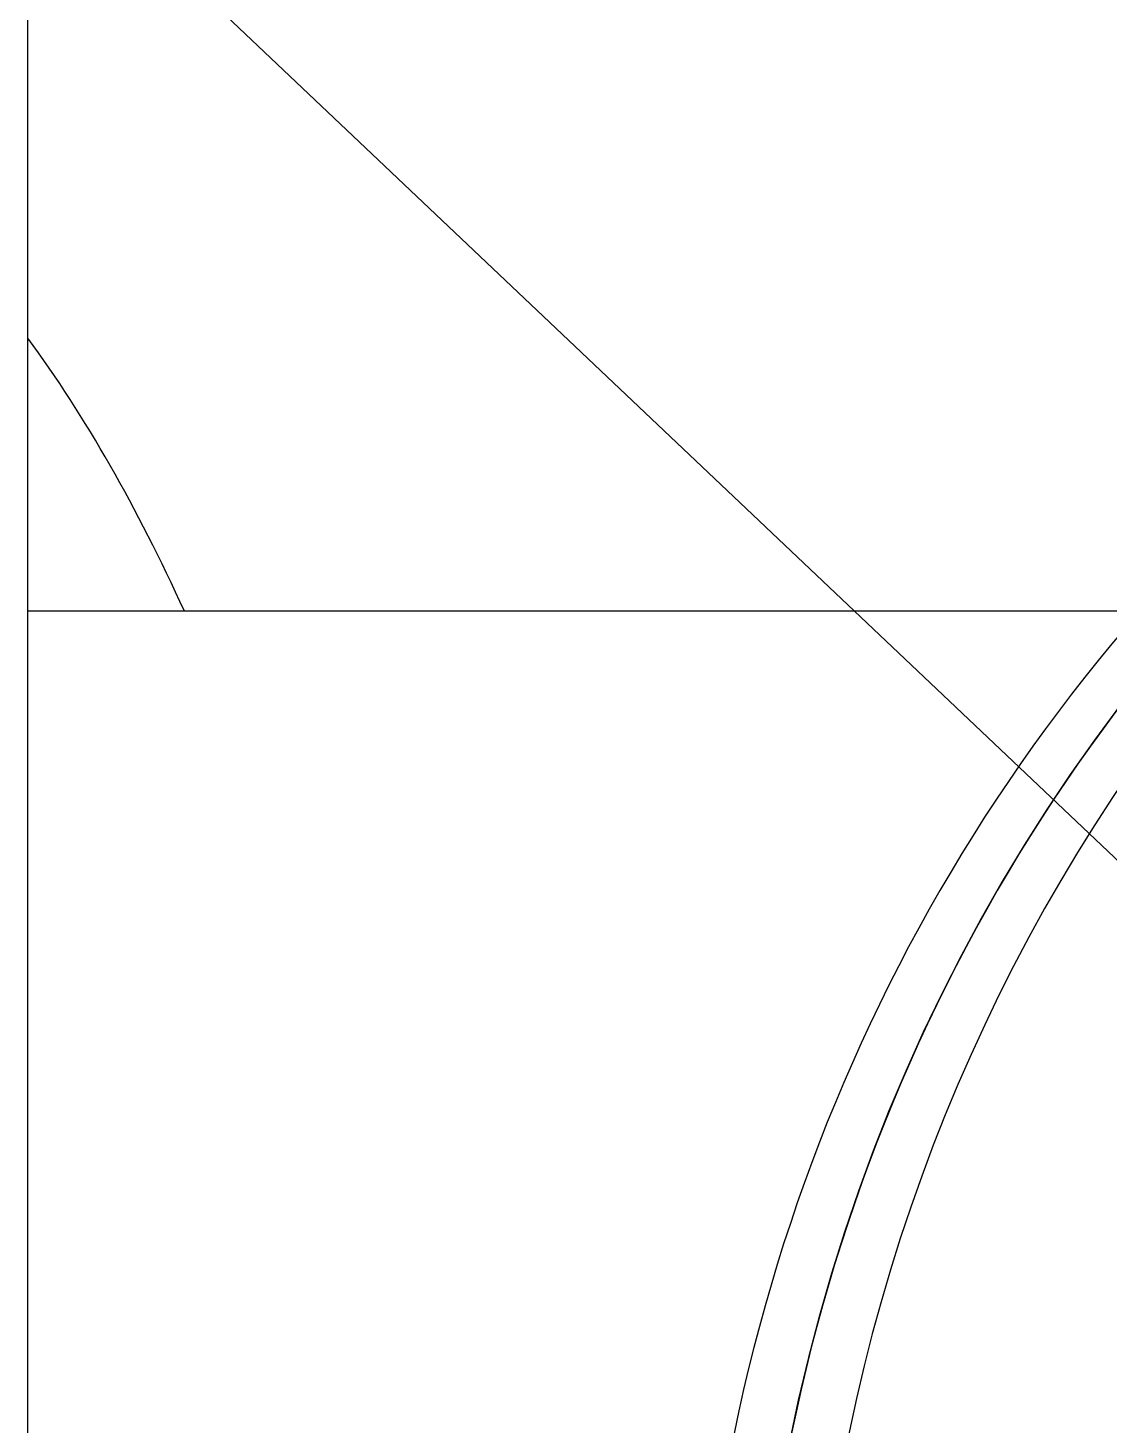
# Model space of a CAD drawing. Header units: metres. Extents: x 0 to 63075, y 0 to 44550.
# Drawn here: x 14149.5 to 14296.7, y 25166.1 to 25356.3 of the extents above; entities that cross this region are included whole.
import ezdxf

# ---------------------------------------------------------------- set-up
doc = ezdxf.new("R2010")
doc.units = ezdxf.units.M
doc.header["$LTSCALE"] = 75
doc.layers.add('SDM', color=7, linetype='Continuous')
doc.layers.add('SL1', color=8, linetype='Continuous')

# ---------------------------------------------------------------- blocks, each defined once
blk = doc.blocks.new('A$C29c634ac')
at = {"layer": 'SL1'}
for p, q in [((5890.01, 2715.22), (6470.01, 2165.22)), ((5890.01, 2165.22), (5890.01, 2715.22)), ((6041.38, 2608.51), (5890.01, 2608.51))]:
    blk.add_line(p, q, dxfattribs=at)
for centre, ratio, start_param, end_param in [((6229.83, 2446.59), 0.965926, 5.448017, 7.853982), ((6214.18, 2446.59), 0.965926, 0, 1.570798), ((6222, 2446.59), 0.965926, 0, 1.570796), ((6222, 2446.59), 0.965926, 0, 1.570798), ((5821.86, 2446.59), 0.5, 5.448017, 5.682845)]:
    blk.add_ellipse(centre, major_axis=(0, 241.3), ratio=ratio, start_param=start_param, end_param=end_param, dxfattribs=at)

msp = doc.modelspace()

# ---------------------------------------------------------------- block references
at = {"layer": 'SDM'}
msp.add_blockref('A$C29c634ac', (8259.51, 22668.36), dxfattribs=at)

doc.saveas('drawing.dxf')
